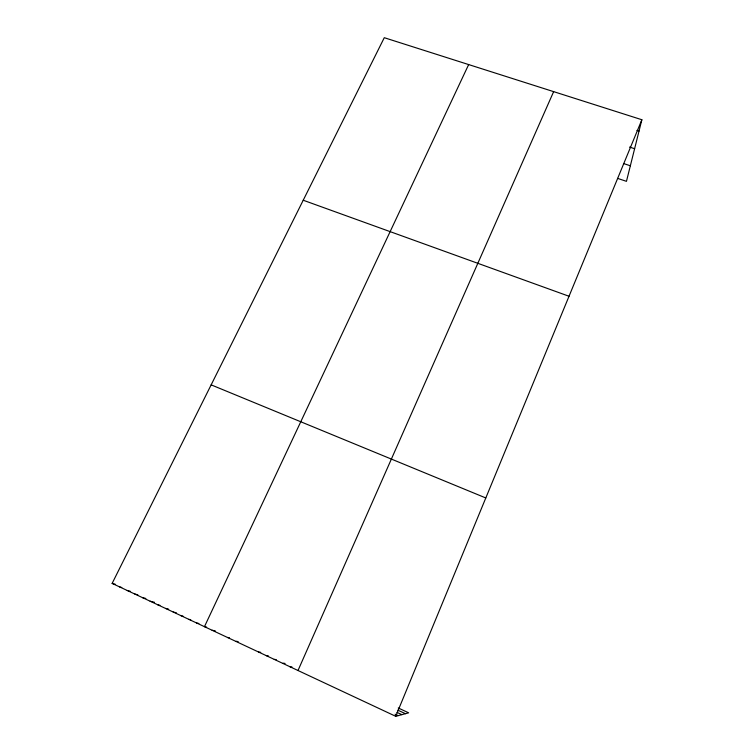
<?xml version="1.0" encoding="UTF-8"?>
<svg xmlns="http://www.w3.org/2000/svg" width="754" height="754" viewBox="0 0 754 754"><rect width="100%" height="100%" fill="white"/><g stroke="black" fill="none" stroke-linecap="round" stroke-linejoin="round"><path stroke-width="1.13" d="M398.263 707.978L408.668 712.832L395.709 716.3L112.139 583.408L384.276 37.7L641.861 119.735L626.461 181.337L617.601 178.387M395.709 716.3L641.861 119.735M298 670.513L553.643 91.639M468.658 64.571L204.457 626.668L206.643 627.13M290.054 666.781L291.958 666.979M283.118 663.19L285.087 663.416M274.239 659.373L276.275 659.637M266.369 655.688L268.481 655.98M258.537 652.012L260.714 652.342M236.181 641.249L238.16 641.607M227.463 637.45L229.499 637.837M212.1 630.25L215.305 630.9M196.606 622.992L198.858 623.473M188.783 619.326L190.762 619.769M180.998 615.679L183.015 616.141M173.232 612.041L176.332 612.766M165.503 608.412L168.67 609.175M157.793 604.802L159.952 605.33M150.121 601.202L154.513 602.305M142.468 597.62L145.833 598.478M134.843 594.048L137.85 594.821M127.247 590.486L130.31 591.296M119.679 586.942L121.762 587.498M112.139 583.408L115.315 584.265M636.932 130.385L639.024 131.064M629.552 147.077L634.614 148.717M623.492 163.524L630.353 165.776M303.221 200.234L569.025 296.256M211.158 384.86L485.802 497.96M397.895 710.174L405.445 713.699M396.981 712.37L401.873 714.651M395.087 714.226L398.131 715.65"/></g></svg>
